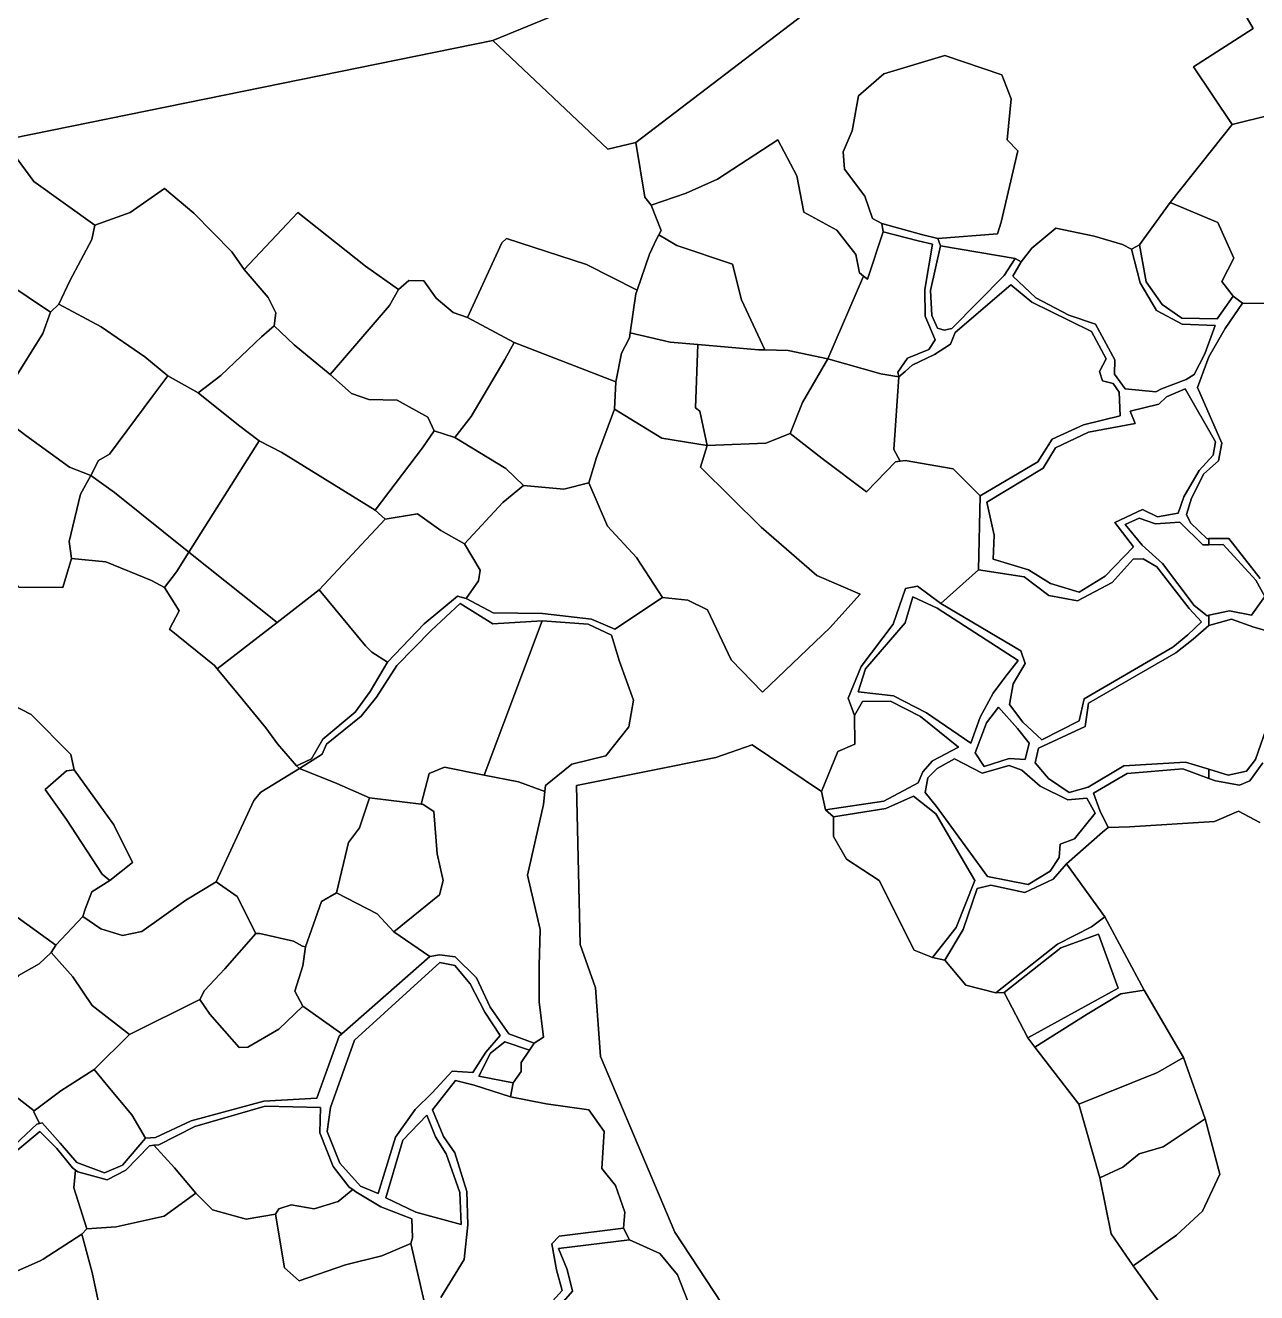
# Model space of a CAD drawing. Extents: x 542555 to 550520, y 1840485 to 1846995.
# Drawn here: x 547859.2 to 548005.7, y 1841788 to 1841938.7 of the extents above; entities that cross this region are included whole.
import ezdxf

# ---------------------------------------------------------------- set-up
doc = ezdxf.new("R2010")
doc.units = 0
doc.layers.add('Level 30', color=7, linetype='Continuous')

msp = doc.modelspace()

# ---------------------------------------------------------------- linework, layer by layer
at = {"layer": 'Level 30'}
for points in [[(547946.873, 1842119.0095), (547993.69, 1842043.51), (548000, 1842033.26), (548038.09, 1841971.41), (548047.77, 1841959.42), (548047.2, 1841954.81), (548043.2, 1841939.27), (548020.63, 1841924.68), (548013.83, 1841924.91), (548012.2, 1841929.28), (548002.76, 1841926.93), (547998.19, 1841933.8), (548005.26, 1841938.37), (547993.65, 1841958.37), (548002.94, 1841965.05), (547980.95, 1841999.9), (547978.91, 1842003.46), (547977.11, 1842006.39), (547976.48, 1842007.24), (547973.96, 1842011.86), (547972.26, 1842015.3), (547967.28, 1842024.23), (547952.61, 1842054.81), (547911.34, 1842127.82)], [(547993.65, 1841958.37), (548005.26, 1841938.37), (547998.19, 1841933.8), (548002.76, 1841926.93), (547995.41, 1841917.67), (547991.73, 1841912.62), (547990.78, 1841912.1), (547989.71, 1841912.66), (547986.35, 1841913.67), (547981.8, 1841914.6), (547978.94, 1841912.24), (547977.69, 1841910.61), (547976.95, 1841911.02), (547968.06, 1841912.5), (547967.75, 1841913.38), (547974.84, 1841913.92), (547975.31, 1841915.32), (547977.26, 1841923.81), (547976, 1841925.1), (547976.49, 1841929.99), (547975.37, 1841932.84), (547968.61, 1841935.13), (547961.34, 1841932.97), (547958.32, 1841930.36), (547957.57, 1841926.17), (547956.5, 1841923.68), (547956.68, 1841921.62), (547959.06, 1841918.42), (547959.99, 1841915.77), (547961.09, 1841915.17), (547961.25, 1841914.18), (547959.4, 1841908.54), (547958.91, 1841908.92), (547958.43, 1841909.28), (547958.01, 1841911.48), (547955.75, 1841914.39), (547951.84, 1841916.5), (547951.01, 1841920.83), (547948.74, 1841925.11), (547941.54, 1841920.43), (547937.84, 1841918.76), (547933.67, 1841917.33), (547932.92, 1841918.3), (547931.84, 1841924.8), (547952.42, 1841940.52)], [(547921.43, 1841939.64), (547914.82, 1841936.92), (547857.75, 1841925.32), (547853.7, 1841933.12), (547852.48, 1841935.11), (547851.03, 1841938.33), (547847.13, 1841947.12)], [(547857.75, 1841925.32), (547914.82, 1841936.92), (547928.52, 1841923.99), (547931.84, 1841924.8), (547932.92, 1841918.3), (547933.67, 1841917.33), (547934.86, 1841914.32), (547934.57, 1841913.8), (547934.28, 1841913.29), (547933.47, 1841911.53), (547931.98, 1841907.22), (547925.96, 1841910.31), (547916.44, 1841913.38), (547915.92, 1841912.88), (547911.8, 1841904), (547910.1, 1841904.6), (547908.1, 1841906.28), (547906.63, 1841908.36), (547904.85, 1841908.4), (547903.63, 1841907.3), (547899.7, 1841910.08), (547891.65, 1841916.46), (547885.26, 1841909.7), (547883.79, 1841911.78), (547879.26, 1841916.41), (547875.79, 1841919.34), (547871.71, 1841916.46), (547867.49, 1841914.96), (547860.23, 1841920.15), (547856.83, 1841924.79)], [(548007.88, 1841905.67), (548004, 1841905.68), (548002.9, 1841906.51), (548001.55, 1841908.25), (548002.96, 1841911.05), (548001.06, 1841915.29), (547995.41, 1841917.67), (548002.76, 1841926.93), (548012.2, 1841929.28)], [(548006.12, 1841872.93), (548002.38, 1841877.72), (548000, 1841877.69), (547999.81, 1841877.68), (547997.83, 1841879.56), (547997.35, 1841880.57), (547997.95, 1841882.5), (547999.4, 1841885.41), (548001.14, 1841886.93), (548001.53, 1841889.06), (547998.66, 1841895.66), (548000.01, 1841899.3), (548001.94, 1841902.66), (548004, 1841905.68), (548007.88, 1841905.67)], [(547938.04, 1841787), (547936.81, 1841790.12), (547934.71, 1841792.68), (547931.07, 1841794.29), (547930.37, 1841795.67), (547930.53, 1841797.57), (547929.44, 1841800.75), (547927.81, 1841802.77), (547928.06, 1841807.19), (547926.25, 1841809.74), (547921.16, 1841810.48), (547916.95, 1841811.28), (547917.24, 1841812.98), (547918.2, 1841814.29), (547918.2, 1841815.37), (547919.2, 1841816.83), (547919.73, 1841817.69), (547920.86, 1841818.39), (547920.34, 1841822.61), (547920.36, 1841826.87), (547920.45, 1841831.18), (547918.96, 1841837.67), (547920.84, 1841846.08), (547921.01, 1841847.61), (547921.1, 1841848.34), (547924.22, 1841850.87), (547928.27, 1841851.87), (547931, 1841855.3), (547931.55, 1841858.49), (547929.9, 1841863.09), (547928.93, 1841866.2), (547926.18, 1841867.52), (547920.68, 1841867.91), (547914.85, 1841867.56), (547910.95, 1841869.99), (547907.53, 1841866.78), (547903.4, 1841862.58), (547901.01, 1841858.83), (547899.16, 1841856.56), (547895.06, 1841853.24), (547894.53, 1841852.06), (547891.82, 1841850.34), (547891.46, 1841850.67), (547891.85, 1841850.81), (547893.25, 1841851.48), (547894.6, 1841853.82), (547898.45, 1841857.04), (547900.23, 1841859.49), (547902.32, 1841863), (547906.65, 1841867.56), (547910.63, 1841870.86), (547911.66, 1841870.58), (547914.87, 1841868.88), (547920.73, 1841868.78), (547926.58, 1841868.12), (547929.36, 1841866.91), (547935.01, 1841870.68), (547938.01, 1841870.36), (547940.38, 1841869.23), (547943.18, 1841863.26), (547946.92, 1841859.42), (547954.9, 1841867.06), (547958.53, 1841871.1), (547953.35, 1841873.3), (547946.76, 1841879.06), (547939.52, 1841886.2), (547940.33, 1841888.77), (547947.3, 1841889.05), (547950.19, 1841890.18), (547954.01, 1841887.22), (547959.29, 1841883.25), (547962.73, 1841886.84), (547963.3, 1841886.9), (547963.86, 1841886.96), (547969.6, 1841885.99), (547972.78, 1841882.77), (547972.6, 1841873.97), (547968.13, 1841869.98), (547965.34, 1841872.05), (547963.91, 1841871.77), (547962.44, 1841867.53), (547958.66, 1841862.49), (547957.08, 1841858.71), (547957.84, 1841856.65), (547957.89, 1841853.23), (547955.87, 1841852.38), (547953.92, 1841847.61), (547945.66, 1841853.18), (547941.35, 1841851.67), (547924.78, 1841848.31), (547925.22, 1841829.41), (547927.04, 1841824.26), (547927.64, 1841816.08), (547936.47, 1841795.18), (547953.23, 1841769.76)], [(548007.46, 1841866.58), (548005.34, 1841867.16), (548002.7, 1841868.09), (548000, 1841867.37), (548000, 1841868.57), (548002.46, 1841869.1), (548005.09, 1841868.57), (548006.66, 1841870.82), (548005.6, 1841872.75), (548001.71, 1841876.97), (548000, 1841876.95), (548000, 1841877.5), (548000, 1841877.69), (548002.38, 1841877.72), (548006.12, 1841872.93)], [(547858.44, 1841871.92), (547863.7, 1841871.87), (547864.73, 1841875.32), (547868.78, 1841874.93), (547874.23, 1841872.71), (547875.78, 1841871.87), (547877.51, 1841869.11), (547876.39, 1841866.91), (547881.71, 1841862.59), (547882.04, 1841862.2), (547884.55, 1841859.2), (547887.84, 1841855.19), (547889.21, 1841853.28), (547891.46, 1841850.67), (547891.82, 1841850.34), (547887.25, 1841847.54), (547886.42, 1841846.55), (547881.92, 1841836.87), (547878.3, 1841834.67), (547873.07, 1841830.97), (547870.8, 1841830.49), (547868.22, 1841831.27), (547866.05, 1841832.75), (547866.36, 1841833.62), (547867.14, 1841835.69), (547869.28, 1841837.01), (547871.97, 1841839.15), (547869.75, 1841843.63), (547865.03, 1841850.2), (547864.63, 1841852), (547859.9, 1841856.78), (547856.37, 1841858.58)], [(547856.37, 1841858.58), (547859.9, 1841856.78), (547864.63, 1841852), (547865.03, 1841850.2), (547864.12, 1841850.05), (547861.58, 1841847.85), (547864.11, 1841844.28), (547868.38, 1841837.76), (547869.28, 1841837.01), (547867.14, 1841835.69), (547866.36, 1841833.62), (547866.05, 1841832.75), (547862.87, 1841829.35), (547858.24, 1841832.65)], [(548006.42, 1841851.04), (548004.86, 1841848.89), (548003.66, 1841848.35), (548000.77, 1841848.86), (548000, 1841849.15), (548000, 1841850.27), (548002.31, 1841849.57), (548004.48, 1841850.02), (548005.55, 1841851.43), (548006.78, 1841854.94)], [(547953.23, 1841769.76), (547936.47, 1841795.18), (547927.64, 1841816.08), (547927.04, 1841824.26), (547925.22, 1841829.41), (547924.78, 1841848.31), (547941.35, 1841851.67), (547945.66, 1841853.18), (547953.92, 1841847.61), (547954.4, 1841845.43), (547955.35, 1841844.6), (547955.37, 1841842.26), (547956.88, 1841839.56), (547960.78, 1841837.01), (547964.95, 1841828.75), (547967.12, 1841827.85), (547968.58, 1841827.55), (547971.09, 1841824.59), (547974.66, 1841823.66), (547975.65, 1841823.72), (547978.48, 1841818.3), (547979.31, 1841817.21), (547984.52, 1841810.42), (547987.05, 1841801.65), (547988.39, 1841795.02), (547990.99, 1841791.19), (548000.05, 1841778.57)], [(548006.06, 1841843.94), (548003.53, 1841845.29), (548000.69, 1841844.06), (547990.56, 1841843.4), (547988.04, 1841843.32), (547987.05, 1841845.35), (547986.26, 1841847.43), (547990.28, 1841849.77), (547996.89, 1841850.31), (548000, 1841849.15), (548000.77, 1841848.86), (548003.66, 1841848.35), (548004.86, 1841848.89), (548006.42, 1841851.04)], [(548014.88, 1841769.74), (548000.05, 1841778.57), (547990.99, 1841791.19), (547996.14, 1841794.86), (547998.24, 1841796.77), (547999.26, 1841797.7), (548001.32, 1841802.09), (547999.56, 1841808.66), (547996.99, 1841815.98), (547992.3, 1841823.97), (547987.61, 1841832.72), (547983.07, 1841839.02), (547987.34, 1841842.76), (547988.04, 1841843.32), (547990.56, 1841843.4), (548000.69, 1841844.06), (548003.53, 1841845.29), (548006.06, 1841843.94)], [(547857.99, 1841805.59), (547860.58, 1841808.05), (547860.9, 1841808.13), (547861.21, 1841808.21), (547863.38, 1841805.8), (547865.33, 1841803.5), (547868.66, 1841802.24), (547870.8, 1841803.16), (547873.53, 1841806.38), (547874.7, 1841806.44), (547878.94, 1841808.45), (547887.61, 1841810.79), (547893.9, 1841811.14), (547896.55, 1841818.52), (547896.88, 1841818.8), (547907.33, 1841827.97), (547908.47, 1841828.19), (547910.36, 1841827.95), (547912.88, 1841825.46), (547914.52, 1841821.95), (547916.73, 1841818.78), (547919.73, 1841817.69), (547919.2, 1841816.83), (547916.25, 1841817.82), (547914.55, 1841816.47), (547913.17, 1841813.76), (547917.24, 1841812.98), (547916.95, 1841811.28), (547912.63, 1841812.7), (547910.4, 1841813.22), (547907.65, 1841809.73), (547908.97, 1841806.58), (547910.33, 1841804.63), (547911.74, 1841800.03), (547911.85, 1841796.07), (547911.42, 1841791.93), (547908.63, 1841787.43)], [(547908.63, 1841787.43), (547911.42, 1841791.93), (547911.85, 1841796.07), (547911.74, 1841800.03), (547910.33, 1841804.63), (547908.97, 1841806.58), (547907.65, 1841809.73), (547910.4, 1841813.22), (547912.63, 1841812.7), (547916.95, 1841811.28), (547921.16, 1841810.48), (547926.25, 1841809.74), (547928.06, 1841807.19), (547927.81, 1841802.77), (547929.44, 1841800.75), (547930.53, 1841797.57), (547930.37, 1841795.67), (547922.72, 1841794.71), (547921.85, 1841793.8), (547922.4, 1841790.71), (547923.07, 1841788.25), (547919.72, 1841784.55)], [(547906.65, 1841786.97), (547905.08, 1841793.87), (547905.28, 1841794.51), (547905.19, 1841796.77), (547901.52, 1841798.22), (547898.54, 1841799.99), (547898.16, 1841800.28), (547897.76, 1841800.57), (547895.85, 1841803.01), (547894.27, 1841807.01), (547894.33, 1841810.04), (547887.76, 1841810.19), (547879.4, 1841807.78), (547875.11, 1841805.6), (547874.52, 1841805.53), (547874.01, 1841805.47), (547871.18, 1841802.59), (547868.95, 1841801.43), (547865.47, 1841802.37), (547865.19, 1841802.59), (547864.85, 1841802.86), (547862.98, 1841805.15), (547860.96, 1841807.17), (547858.09, 1841804.8)], [(547868.57, 1841783.87), (547867.18, 1841790.39), (547865.94, 1841794.95), (547866.53, 1841795.61), (547870.02, 1841795.83), (547875.74, 1841797.12), (547879.5, 1841799.82), (547881.47, 1841797.86), (547885.49, 1841796.73), (547888.97, 1841797.35), (547890.05, 1841790.94), (547891.78, 1841789.41), (547897.3, 1841791.32), (547901.62, 1841792.37), (547905.08, 1841793.87), (547906.65, 1841786.97)], [(547919.72, 1841784.55), (547923.07, 1841788.25), (547922.4, 1841790.71), (547921.85, 1841793.8), (547922.72, 1841794.71), (547930.37, 1841795.67), (547931.07, 1841794.29), (547922.63, 1841793.26), (547923.66, 1841790.77), (547924.29, 1841788.19), (547920.77, 1841784.15)]]:
    msp.add_lwpolyline(points, dxfattribs=at)
for points in [[(547952.42, 1841940.52), (547931.84, 1841924.8), (547928.52, 1841923.99), (547914.82, 1841936.92), (547921.43, 1841939.64), (547921, 1841941.33), (547920.6, 1841942.08), (547924.73, 1841943.79), (547940.76, 1841951.48), (547943, 1841952.1), (547950.41, 1841953.9), (547951.68, 1841945.2)], [(547961.09, 1841915.17), (547959.99, 1841915.77), (547959.06, 1841918.42), (547956.68, 1841921.62), (547956.5, 1841923.68), (547957.57, 1841926.17), (547958.32, 1841930.36), (547961.34, 1841932.97), (547968.61, 1841935.13), (547975.37, 1841932.84), (547976.49, 1841929.99), (547976, 1841925.1), (547977.26, 1841923.81), (547975.31, 1841915.32), (547974.84, 1841913.92), (547967.75, 1841913.38), (547965.81, 1841913.86)], [(547856.83, 1841924.79), (547860.23, 1841920.15), (547867.49, 1841914.96), (547867.15, 1841913.27), (547864.51, 1841908.36), (547863.2, 1841905.58), (547862.22, 1841904.64), (547854.32, 1841909.91), (547852.21, 1841911.06), (547849.98, 1841913.18), (547846.35, 1841916.1), (547848.49, 1841918.4), (547854.3, 1841923.15)], [(547958.91, 1841908.92), (547954.67, 1841899.06), (547949.97, 1841900.08), (547947.17, 1841900.14), (547944.4, 1841906.1), (547943.33, 1841910.33), (547936.71, 1841912.56), (547934.57, 1841913.8), (547934.86, 1841914.32), (547933.67, 1841917.33), (547937.84, 1841918.76), (547941.54, 1841920.43), (547948.74, 1841925.11), (547951.01, 1841920.83), (547951.84, 1841916.5), (547955.75, 1841914.39), (547958.01, 1841911.48), (547958.43, 1841909.28)], [(547885.26, 1841909.7), (547888.09, 1841906.36), (547889.02, 1841904.53), (547888.81, 1841903.01), (547887.33, 1841901.69), (547882.48, 1841897.09), (547879.79, 1841895.03), (547876.17, 1841897.03), (547873.45, 1841899.32), (547868.25, 1841902.87), (547863.2, 1841905.58), (547864.51, 1841908.36), (547867.15, 1841913.27), (547867.49, 1841914.96), (547871.71, 1841916.46), (547875.79, 1841919.34), (547879.26, 1841916.41), (547883.79, 1841911.78)], [(548001.55, 1841908.25), (548002.9, 1841906.51), (548000.98, 1841903.84), (547996.78, 1841903.9), (547994.45, 1841905.53), (547992.54, 1841908.24), (547991.73, 1841912.62), (547995.41, 1841917.67), (548001.06, 1841915.29), (548002.96, 1841911.05)], [(547885.26, 1841909.7), (547891.65, 1841916.46), (547899.7, 1841910.08), (547903.63, 1841907.3), (547902.54, 1841905.4), (547895.49, 1841897.19), (547891.19, 1841900.74), (547888.81, 1841903.01), (547889.02, 1841904.53), (547888.09, 1841906.36)], [(548002.9, 1841906.51), (548004, 1841905.68), (548001.94, 1841902.66), (548000.01, 1841899.3), (547998.66, 1841895.66), (548001.53, 1841889.06), (548001.14, 1841886.93), (547999.4, 1841885.41), (547997.95, 1841882.5), (547997.35, 1841880.57), (547997.83, 1841879.56), (547999.81, 1841877.68), (548000, 1841877.69), (548000, 1841877.5), (548000, 1841876.95), (547999.3, 1841876.93), (547996.54, 1841879.66), (547993.65, 1841879.45), (547991.71, 1841880.12), (547990.05, 1841879.36), (547992.07, 1841876.9), (547994.49, 1841874.72), (547998.27, 1841869.72), (547999.78, 1841868.52), (548000, 1841868.57), (548000, 1841867.37), (547998.12, 1841865.73), (547996.07, 1841864.11), (547985.67, 1841858.12), (547985.27, 1841855.34), (547979.72, 1841852.75), (547979.33, 1841851.01), (547980.91, 1841849.17), (547983.39, 1841847.51), (547985.64, 1841848.13), (547989.87, 1841850.66), (547997.22, 1841851.11), (548000, 1841850.27), (548000, 1841849.15), (547996.89, 1841850.31), (547990.28, 1841849.77), (547986.26, 1841847.43), (547987.05, 1841845.35), (547988.04, 1841843.32), (547987.34, 1841842.76), (547983.07, 1841839.02), (547981.47, 1841837.2), (547978.11, 1841835.6), (547974.08, 1841836.48), (547972.45, 1841836.07), (547970.76, 1841831.18), (547968.58, 1841827.55), (547967.12, 1841827.85), (547969.96, 1841831.44), (547972.16, 1841837.04), (547967.54, 1841844.95), (547964.87, 1841847.07), (547961.58, 1841845.6), (547955.35, 1841844.6), (547954.4, 1841845.43), (547961.32, 1841846.48), (547965.44, 1841848.66), (547965.97, 1841849.94), (547967.12, 1841851.27), (547970.22, 1841852.9), (547965.7, 1841856.52), (547962.15, 1841858.36), (547958.81, 1841858.32), (547957.84, 1841856.65), (547957.08, 1841858.71), (547958.66, 1841862.49), (547962.44, 1841867.53), (547963.91, 1841871.77), (547965.34, 1841872.05), (547968.13, 1841869.98), (547977.65, 1841864.35), (547978.17, 1841862.83), (547976.71, 1841860.43), (547976.28, 1841857.97), (547977.88, 1841855.85), (547980.15, 1841853.75), (547984.59, 1841856.01), (547985.16, 1841858.62), (547995.71, 1841864.79), (547997.51, 1841866.24), (547999.13, 1841867.8), (547997.65, 1841869.37), (547993.81, 1841874.32), (547992.17, 1841875.3), (547990.98, 1841875.25), (547988.48, 1841872.48), (547984.36, 1841870.27), (547980.96, 1841870.93), (547978.04, 1841873.14), (547972.6, 1841873.97), (547972.78, 1841882.77), (547979.66, 1841886.81), (547981.36, 1841889.5), (547985.1, 1841891.24), (547989.46, 1841892.29), (547989.34, 1841895.12), (547988.62, 1841896.13), (547987.35, 1841896.44), (547987.01, 1841897.56), (547987.79, 1841899.07), (547986.05, 1841902.33), (547983.47, 1841903.58), (547978.96, 1841905.83), (547976.43, 1841907.89), (547969.84, 1841902.2), (547969.28, 1841900.83), (547967.38, 1841899.59), (547964.7, 1841898.32), (547963.89, 1841897.55), (547963.13, 1841896.94), (547963.02, 1841897.49), (547964.17, 1841899.16), (547966.69, 1841900.2), (547967.46, 1841901.34), (547966.25, 1841904.15), (547966.21, 1841907.3), (547967.13, 1841912.69), (547965.42, 1841913.1), (547961.25, 1841914.18), (547961.09, 1841915.17), (547965.81, 1841913.86), (547967.75, 1841913.38), (547968.06, 1841912.5), (547966.88, 1841907.18), (547967.06, 1841904.22), (547967.71, 1841902.72), (547968.53, 1841902.5), (547969.41, 1841902.68), (547975.65, 1841908.98), (547976.95, 1841911.02), (547977.69, 1841910.61), (547976.7, 1841908.91), (547979.43, 1841906.33), (547983.34, 1841904.28), (547986.5, 1841903.2), (547988.83, 1841898.95), (547988.78, 1841897.25), (547990.06, 1841895.5), (547993.69, 1841895.14), (547994.36, 1841895.49), (547997.3, 1841896.63), (547998.24, 1841897.21), (547999.54, 1841899.67), (548000.74, 1841903.02), (547996.82, 1841903.2), (547993.78, 1841904.82), (547991.82, 1841908.11), (547990.78, 1841912.1), (547991.73, 1841912.62), (547992.54, 1841908.24), (547994.45, 1841905.53), (547996.78, 1841903.9), (548000.98, 1841903.84)], [(547990.78, 1841912.1), (547991.82, 1841908.11), (547993.78, 1841904.82), (547996.82, 1841903.2), (548000.74, 1841903.02), (547999.54, 1841899.67), (547998.24, 1841897.21), (547997.3, 1841896.63), (547994.36, 1841895.49), (547993.69, 1841895.14), (547990.06, 1841895.5), (547988.78, 1841897.25), (547988.83, 1841898.95), (547986.5, 1841903.2), (547983.34, 1841904.28), (547979.43, 1841906.33), (547976.7, 1841908.91), (547977.69, 1841910.61), (547978.94, 1841912.24), (547981.8, 1841914.6), (547986.35, 1841913.67), (547989.71, 1841912.66)], [(547911.8, 1841904), (547915.92, 1841912.88), (547916.44, 1841913.38), (547925.96, 1841910.31), (547931.98, 1841907.22), (547931.86, 1841906.82), (547931.18, 1841902.15), (547931.1, 1841901.58), (547930.15, 1841899.73), (547929.45, 1841896.32), (547917.37, 1841901.02)], [(547934.57, 1841913.8), (547936.71, 1841912.56), (547943.33, 1841910.33), (547944.4, 1841906.1), (547947.17, 1841900.14), (547946.43, 1841900.16), (547939.21, 1841900.77), (547935.91, 1841901.05), (547931.18, 1841902.15), (547931.86, 1841906.82), (547931.98, 1841907.22), (547933.47, 1841911.53), (547934.28, 1841913.29)], [(547966.21, 1841907.3), (547966.25, 1841904.15), (547967.46, 1841901.34), (547966.69, 1841900.2), (547964.17, 1841899.16), (547963.02, 1841897.49), (547963.13, 1841896.94), (547960.97, 1841897.29), (547954.67, 1841899.06), (547958.91, 1841908.92), (547959.4, 1841908.54), (547961.25, 1841914.18), (547965.42, 1841913.1), (547967.13, 1841912.69)], [(547968.06, 1841912.5), (547976.95, 1841911.02), (547975.65, 1841908.98), (547969.41, 1841902.68), (547968.53, 1841902.5), (547967.71, 1841902.72), (547967.06, 1841904.22), (547966.88, 1841907.18)], [(547852.21, 1841911.06), (547854.32, 1841909.91), (547862.22, 1841904.64), (547861.31, 1841902.1), (547857.7, 1841896.28), (547855.2, 1841893.54), (547851.95, 1841894.81), (547847.14, 1841898.25), (547844.36, 1841900.5), (547844.89, 1841901.25), (547848.01, 1841904.74), (547850.81, 1841908.42)], [(547911.8, 1841904), (547917.37, 1841901.02), (547916.24, 1841899.01), (547912.26, 1841892.22), (547910.32, 1841889.7), (547907.87, 1841890.49), (547907.09, 1841892.14), (547903.47, 1841894.14), (547900.09, 1841894.23), (547898.02, 1841894.95), (547895.49, 1841897.19), (547902.54, 1841905.4), (547903.63, 1841907.3), (547904.85, 1841908.4), (547906.63, 1841908.36), (547908.1, 1841906.28), (547910.1, 1841904.6)], [(547987.35, 1841896.44), (547988.62, 1841896.13), (547989.34, 1841895.12), (547989.46, 1841892.29), (547985.1, 1841891.24), (547981.36, 1841889.5), (547979.66, 1841886.81), (547972.78, 1841882.77), (547969.6, 1841885.99), (547963.86, 1841886.96), (547963.3, 1841886.9), (547962.53, 1841888.28), (547963.13, 1841896.94), (547963.89, 1841897.55), (547964.7, 1841898.32), (547967.38, 1841899.59), (547969.28, 1841900.83), (547969.84, 1841902.2), (547976.43, 1841907.89), (547978.96, 1841905.83), (547983.47, 1841903.58), (547986.05, 1841902.33), (547987.79, 1841899.07), (547987.01, 1841897.56)], [(547867.93, 1841886.97), (547867.02, 1841885.18), (547864.46, 1841886.2), (547859.29, 1841889.95), (547856.22, 1841892.3), (547855.98, 1841892.47), (547855.69, 1841892.8), (547855.2, 1841893.54), (547857.7, 1841896.28), (547861.31, 1841902.1), (547862.22, 1841904.64), (547863.2, 1841905.58), (547868.25, 1841902.87), (547873.45, 1841899.32), (547876.17, 1841897.03), (547874.38, 1841894.67), (547869.24, 1841887.72)], [(547895.49, 1841897.19), (547898.02, 1841894.95), (547900.09, 1841894.23), (547903.47, 1841894.14), (547907.09, 1841892.14), (547907.87, 1841890.49), (547906.47, 1841888.47), (547900.83, 1841881.06), (547889.74, 1841887.93), (547887.02, 1841889.3), (547884.59, 1841891.17), (547879.79, 1841895.03), (547882.48, 1841897.09), (547887.33, 1841901.69), (547888.81, 1841903.01), (547891.19, 1841900.74)], [(547917.37, 1841901.02), (547929.45, 1841896.32), (547929.3, 1841893.1), (547927.16, 1841887.34), (547926.26, 1841884.31), (547923.28, 1841883.57), (547918.48, 1841884.01), (547916.38, 1841886.03), (547910.32, 1841889.7), (547912.26, 1841892.22), (547916.24, 1841899.01)], [(547934.92, 1841889.63), (547929.3, 1841893.1), (547929.45, 1841896.32), (547930.15, 1841899.73), (547931.1, 1841901.58), (547931.18, 1841902.15), (547935.91, 1841901.05), (547939.21, 1841900.77), (547938.92, 1841893.24), (547939.47, 1841892.84), (547940.33, 1841888.77)], [(547947.17, 1841900.14), (547949.97, 1841900.08), (547954.67, 1841899.06), (547951.68, 1841893.87), (547950.19, 1841890.18), (547947.3, 1841889.05), (547940.33, 1841888.77), (547939.47, 1841892.84), (547938.92, 1841893.24), (547939.21, 1841900.77), (547946.43, 1841900.16)], [(547954.01, 1841887.22), (547950.19, 1841890.18), (547951.68, 1841893.87), (547954.67, 1841899.06), (547960.97, 1841897.29), (547963.13, 1841896.94), (547962.53, 1841888.28), (547963.3, 1841886.9), (547962.73, 1841886.84), (547959.29, 1841883.25)], [(547887.02, 1841889.3), (547878.69, 1841876.09), (547869.84, 1841883.18), (547867.02, 1841885.18), (547867.93, 1841886.97), (547869.24, 1841887.72), (547874.38, 1841894.67), (547876.17, 1841897.03), (547879.79, 1841895.03), (547884.59, 1841891.17)], [(547990.64, 1841892.86), (547994.03, 1841893.68), (547994.97, 1841894.56), (547997.17, 1841895.5), (548000.78, 1841889.19), (548000.53, 1841887.63), (547998.83, 1841885.77), (547997.03, 1841882.66), (547996.34, 1841880.71), (547993.89, 1841880.29), (547992.09, 1841881.16), (547988.82, 1841879.62), (547991.05, 1841876.7), (547987.66, 1841873.23), (547984.58, 1841871.33), (547981.16, 1841872.33), (547978.54, 1841873.98), (547974.34, 1841875.26), (547974.47, 1841878.11), (547973.59, 1841882.04), (547980.28, 1841886.08), (547981.75, 1841888.48), (547985.69, 1841890.33), (547991.24, 1841891.39)], [(547994.03, 1841893.68), (547990.64, 1841892.86), (547991.24, 1841891.39), (547985.69, 1841890.33), (547981.75, 1841888.48), (547980.28, 1841886.08), (547973.59, 1841882.04), (547974.47, 1841878.11), (547974.34, 1841875.26), (547978.54, 1841873.98), (547981.16, 1841872.33), (547984.58, 1841871.33), (547987.66, 1841873.23), (547991.05, 1841876.7), (547988.82, 1841879.62), (547992.09, 1841881.16), (547993.89, 1841880.29), (547996.34, 1841880.71), (547997.03, 1841882.66), (547998.83, 1841885.77), (548000.53, 1841887.63), (548000.78, 1841889.19), (547997.17, 1841895.5), (547994.97, 1841894.56)], [(547855.98, 1841892.47), (547856.22, 1841892.3), (547859.29, 1841889.95), (547864.46, 1841886.2), (547867.02, 1841885.18), (547865.77, 1841882.96), (547864.44, 1841877.35), (547864.73, 1841875.32), (547863.7, 1841871.87), (547858.44, 1841871.92), (547857.2, 1841873.78), (547857.42, 1841878.39), (547856.44, 1841882.61), (547853.93, 1841887.01), (547855.11, 1841889.55)], [(547938.01, 1841870.36), (547935.01, 1841870.68), (547931.93, 1841875.46), (547928.46, 1841879.15), (547926.26, 1841884.31), (547927.16, 1841887.34), (547929.3, 1841893.1), (547934.92, 1841889.63), (547940.33, 1841888.77), (547939.52, 1841886.2), (547946.76, 1841879.06), (547953.35, 1841873.3), (547958.53, 1841871.1), (547954.9, 1841867.06), (547946.92, 1841859.42), (547943.18, 1841863.26), (547940.38, 1841869.23)], [(547916.01, 1841881.99), (547911.45, 1841877.05), (547908.65, 1841878.64), (547905.89, 1841880.64), (547902.02, 1841880), (547900.83, 1841881.06), (547906.47, 1841888.47), (547907.87, 1841890.49), (547910.32, 1841889.7), (547916.38, 1841886.03), (547918.48, 1841884.01)], [(547902.02, 1841880), (547894.17, 1841871.59), (547889.16, 1841867.71), (547878.69, 1841876.09), (547887.02, 1841889.3), (547889.74, 1841887.93), (547900.83, 1841881.06)], [(547867.02, 1841885.18), (547869.84, 1841883.18), (547878.69, 1841876.09), (547877.2, 1841873.72), (547875.78, 1841871.87), (547874.23, 1841872.71), (547868.78, 1841874.93), (547864.73, 1841875.32), (547864.44, 1841877.35), (547865.77, 1841882.96)], [(547914.87, 1841868.88), (547911.66, 1841870.58), (547913.11, 1841872.68), (547913.33, 1841873.95), (547911.45, 1841877.05), (547916.01, 1841881.99), (547918.48, 1841884.01), (547923.28, 1841883.57), (547926.26, 1841884.31), (547928.46, 1841879.15), (547931.93, 1841875.46), (547935.01, 1841870.68), (547929.36, 1841866.91), (547926.58, 1841868.12), (547920.73, 1841868.78)], [(547911.45, 1841877.05), (547913.33, 1841873.95), (547913.11, 1841872.68), (547911.66, 1841870.58), (547910.63, 1841870.86), (547906.65, 1841867.56), (547902.32, 1841863), (547900.43, 1841864.19), (547899.7, 1841864.93), (547894.17, 1841871.59), (547902.02, 1841880), (547905.89, 1841880.64), (547908.65, 1841878.64)], [(548001.71, 1841876.97), (548005.6, 1841872.75), (548006.66, 1841870.82), (548005.09, 1841868.57), (548002.46, 1841869.1), (548000, 1841868.57), (547999.78, 1841868.52), (547998.27, 1841869.72), (547994.49, 1841874.72), (547992.07, 1841876.9), (547990.05, 1841879.36), (547991.71, 1841880.12), (547993.65, 1841879.45), (547996.54, 1841879.66), (547999.3, 1841876.93), (548000, 1841876.95), (548000, 1841876.94)], [(547878.69, 1841876.09), (547889.16, 1841867.71), (547882.04, 1841862.2), (547881.71, 1841862.59), (547876.39, 1841866.91), (547877.51, 1841869.11), (547875.78, 1841871.87), (547877.2, 1841873.72)], [(547995.71, 1841864.79), (547985.16, 1841858.62), (547984.59, 1841856.01), (547980.15, 1841853.75), (547977.88, 1841855.85), (547976.28, 1841857.97), (547976.71, 1841860.43), (547978.17, 1841862.83), (547977.65, 1841864.35), (547968.13, 1841869.98), (547972.6, 1841873.97), (547978.04, 1841873.14), (547980.96, 1841870.93), (547984.36, 1841870.27), (547988.48, 1841872.48), (547990.98, 1841875.25), (547992.17, 1841875.3), (547993.81, 1841874.32), (547997.65, 1841869.37), (547999.13, 1841867.8), (547997.51, 1841866.24)], [(547891.85, 1841850.81), (547891.46, 1841850.67), (547889.21, 1841853.28), (547887.84, 1841855.19), (547884.55, 1841859.2), (547882.04, 1841862.2), (547889.16, 1841867.71), (547894.17, 1841871.59), (547899.7, 1841864.93), (547900.43, 1841864.19), (547902.32, 1841863), (547900.23, 1841859.49), (547898.45, 1841857.04), (547894.6, 1841853.82), (547893.25, 1841851.48)], [(547920.68, 1841867.91), (547913.81, 1841849.54), (547909.07, 1841850.5), (547907.27, 1841849.75), (547906.31, 1841846.11), (547900.15, 1841846.86), (547896.28, 1841848.57), (547891.82, 1841850.34), (547894.53, 1841852.06), (547895.06, 1841853.24), (547899.16, 1841856.56), (547901.01, 1841858.83), (547903.4, 1841862.58), (547907.53, 1841866.78), (547910.95, 1841869.99), (547914.85, 1841867.56)], [(547975.74, 1841861.17), (547974.34, 1841859.31), (547972.79, 1841856.46), (547971.68, 1841853.37), (547966.42, 1841856.97), (547962.5, 1841859), (547958.28, 1841859.47), (547959.15, 1841862.22), (547963.88, 1841867.66), (547964.77, 1841870.76), (547967.67, 1841869.42), (547977.3, 1841863.19)], [(547974.34, 1841859.31), (547975.74, 1841861.17), (547977.3, 1841863.19), (547967.67, 1841869.42), (547964.77, 1841870.76), (547963.88, 1841867.66), (547959.15, 1841862.22), (547958.28, 1841859.47), (547962.5, 1841859), (547966.42, 1841856.97), (547971.68, 1841853.37), (547972.79, 1841856.46)], [(547920.68, 1841867.91), (547926.18, 1841867.52), (547928.93, 1841866.2), (547929.9, 1841863.09), (547931.55, 1841858.49), (547931, 1841855.3), (547928.27, 1841851.87), (547924.22, 1841850.87), (547921.1, 1841848.34), (547921.01, 1841847.61), (547917.9, 1841848.77), (547913.81, 1841849.54)], [(548007.46, 1841866.58), (548014.34, 1841860.35), (548013.16, 1841859.21), (548009.03, 1841858.59), (548006.78, 1841854.94), (548005.55, 1841851.43), (548004.48, 1841850.02), (548002.31, 1841849.57), (548000, 1841850.27), (547997.22, 1841851.11), (547989.87, 1841850.66), (547985.64, 1841848.13), (547983.39, 1841847.51), (547980.91, 1841849.17), (547979.33, 1841851.01), (547979.72, 1841852.75), (547985.27, 1841855.34), (547985.67, 1841858.12), (547996.07, 1841864.11), (547998.12, 1841865.73), (548000, 1841867.37), (548002.7, 1841868.09), (548005.34, 1841867.16)], [(547962.15, 1841858.36), (547965.7, 1841856.52), (547970.22, 1841852.9), (547967.12, 1841851.27), (547965.97, 1841849.94), (547965.44, 1841848.66), (547961.32, 1841846.48), (547954.4, 1841845.43), (547953.92, 1841847.61), (547955.87, 1841852.38), (547957.89, 1841853.23), (547957.84, 1841856.65), (547958.81, 1841858.32)], [(547978.63, 1841853.37), (547978.14, 1841851.41), (547976.24, 1841851.54), (547973.29, 1841850.6), (547972.21, 1841852.21), (547973.55, 1841855.78), (547974.96, 1841857.63), (547977.25, 1841855.1)], [(547978.14, 1841851.41), (547978.63, 1841853.37), (547977.25, 1841855.1), (547974.96, 1841857.63), (547973.55, 1841855.78), (547972.21, 1841852.21), (547973.29, 1841850.6), (547976.24, 1841851.54)], [(547984.03, 1841842), (547982.32, 1841841.34), (547982.19, 1841839.77), (547981.14, 1841838.12), (547978.52, 1841836.56), (547973.66, 1841837.52), (547967.61, 1841845.84), (547966.24, 1841847.51), (547966.58, 1841849.22), (547967.68, 1841850.35), (547969.76, 1841851.5), (547973.04, 1841849.8), (547976.24, 1841850.7), (547977.76, 1841850.14), (547979.95, 1841848.24), (547983.21, 1841846.62), (547985.48, 1841846.83), (547986.48, 1841845.05)], [(547982.32, 1841841.34), (547984.03, 1841842), (547986.48, 1841845.05), (547985.48, 1841846.83), (547983.21, 1841846.62), (547979.95, 1841848.24), (547977.76, 1841850.14), (547976.24, 1841850.7), (547973.04, 1841849.8), (547969.76, 1841851.5), (547967.68, 1841850.35), (547966.58, 1841849.22), (547966.24, 1841847.51), (547967.61, 1841845.84), (547973.66, 1841837.52), (547978.52, 1841836.56), (547981.14, 1841838.12), (547982.19, 1841839.77)], [(547871.97, 1841839.15), (547869.28, 1841837.01), (547868.38, 1841837.76), (547864.11, 1841844.28), (547861.58, 1841847.85), (547864.12, 1841850.05), (547865.03, 1841850.2), (547869.75, 1841843.63)], [(547891.82, 1841850.34), (547896.28, 1841848.57), (547900.15, 1841846.86), (547898.96, 1841843.29), (547897.68, 1841841.56), (547896.24, 1841835.54), (547894.46, 1841834.51), (547892.56, 1841829.12), (547892.19, 1841829.23), (547891.14, 1841829.81), (547887.12, 1841830.73), (547886.63, 1841830.73), (547884.44, 1841835.11), (547881.92, 1841836.87), (547886.42, 1841846.55), (547887.25, 1841847.54)], [(547913.81, 1841849.54), (547917.9, 1841848.77), (547921.01, 1841847.61), (547920.84, 1841846.08), (547918.96, 1841837.67), (547920.45, 1841831.18), (547920.36, 1841826.87), (547920.34, 1841822.61), (547920.86, 1841818.39), (547919.73, 1841817.69), (547916.73, 1841818.78), (547914.52, 1841821.95), (547912.88, 1841825.46), (547910.36, 1841827.95), (547908.47, 1841828.19), (547907.33, 1841827.97), (547903.07, 1841830.92), (547908.49, 1841835.31), (547908.94, 1841837.02), (547908.19, 1841840.2), (547907.8, 1841845.23), (547906.56, 1841846.08), (547906.31, 1841846.11), (547907.27, 1841849.75), (547909.07, 1841850.5)], [(547906.31, 1841846.11), (547906.56, 1841846.08), (547907.8, 1841845.23), (547908.19, 1841840.2), (547908.94, 1841837.02), (547908.49, 1841835.31), (547903.07, 1841830.92), (547901.08, 1841833.07), (547896.24, 1841835.54), (547897.68, 1841841.56), (547898.96, 1841843.29), (547900.15, 1841846.86)], [(547972.16, 1841837.04), (547969.96, 1841831.44), (547967.12, 1841827.85), (547964.95, 1841828.75), (547960.78, 1841837.01), (547956.88, 1841839.56), (547955.37, 1841842.26), (547955.35, 1841844.6), (547961.58, 1841845.6), (547964.87, 1841847.07), (547967.54, 1841844.95)], [(547862.87, 1841829.35), (547862.31, 1841828.46), (547860.87, 1841827.1), (547858.4, 1841825.73), (547855.14, 1841821.34), (547851.95, 1841818.99), (547849.22, 1841818.59), (547846.7, 1841817.37), (547843.34, 1841816.07), (547839.66, 1841821.47), (547837.34, 1841826.34), (547839.67, 1841828.37), (547845.47, 1841834.95), (547847.88, 1841836.99), (547851.28, 1841841.65), (547852.77, 1841840.02), (547852.92, 1841838.1), (547855.83, 1841834.68), (547858.24, 1841832.65)], [(547983.07, 1841839.02), (547987.61, 1841832.72), (547986.04, 1841831.53), (547982.01, 1841829.45), (547974.66, 1841823.66), (547971.09, 1841824.59), (547968.58, 1841827.55), (547970.76, 1841831.18), (547972.45, 1841836.07), (547974.08, 1841836.48), (547978.11, 1841835.6), (547981.47, 1841837.2)], [(547880.52, 1841823.95), (547879.98, 1841822.88), (547871.61, 1841818.72), (547867.16, 1841822.16), (547864.88, 1841825.57), (547862.31, 1841828.46), (547862.87, 1841829.35), (547866.05, 1841832.75), (547868.22, 1841831.27), (547870.8, 1841830.49), (547873.07, 1841830.97), (547878.3, 1841834.67), (547881.92, 1841836.87), (547884.44, 1841835.11), (547886.63, 1841830.73), (547882.95, 1841826.5)], [(547903.07, 1841830.92), (547907.33, 1841827.97), (547896.88, 1841818.8), (547892.24, 1841822.07), (547891.29, 1841823.85), (547892.23, 1841826.89), (547892.56, 1841829.12), (547894.46, 1841834.51), (547896.24, 1841835.54), (547901.08, 1841833.07)], [(547987.61, 1841832.72), (547992.3, 1841823.97), (547989.52, 1841823.56), (547985.53, 1841821.14), (547979.31, 1841817.21), (547978.48, 1841818.3), (547989.21, 1841824.23), (547986.88, 1841830.63), (547982.4, 1841829), (547975.65, 1841823.72), (547974.66, 1841823.66), (547982.01, 1841829.45), (547986.04, 1841831.53)], [(547886.63, 1841830.73), (547887.12, 1841830.73), (547891.14, 1841829.81), (547892.19, 1841829.23), (547892.56, 1841829.12), (547892.23, 1841826.89), (547891.29, 1841823.85), (547892.24, 1841822.07), (547889.38, 1841819.34), (547885.67, 1841817.21), (547884.65, 1841817.16), (547881.15, 1841821.14), (547879.98, 1841822.88), (547880.52, 1841823.95), (547882.95, 1841826.5)], [(547975.65, 1841823.72), (547982.4, 1841829), (547986.88, 1841830.63), (547989.21, 1841824.23), (547978.48, 1841818.3)], [(547871.61, 1841818.72), (547867.41, 1841814.56), (547863.43, 1841812), (547860.27, 1841809.63), (547857.4, 1841811.85), (547853.66, 1841815.28), (547852.14, 1841818.46), (547851.95, 1841818.99), (547855.14, 1841821.34), (547858.4, 1841825.73), (547860.87, 1841827.1), (547862.31, 1841828.46), (547864.88, 1841825.57), (547867.16, 1841822.16)], [(547914.01, 1841816.61), (547912.45, 1841814.18), (547909.98, 1841814.34), (547907.61, 1841811.78), (547905.58, 1841809.79), (547903.24, 1841806.5), (547901.21, 1841799.78), (547899.1, 1841800.67), (547896.63, 1841803.4), (547895.11, 1841807.17), (547895.53, 1841810.01), (547898.39, 1841818.05), (547908.54, 1841827.26), (547910.3, 1841826.93), (547912.13, 1841824.72), (547913.89, 1841821.35), (547915.71, 1841818.6)], [(547912.45, 1841814.18), (547914.01, 1841816.61), (547915.71, 1841818.6), (547913.89, 1841821.35), (547912.13, 1841824.72), (547910.3, 1841826.93), (547908.54, 1841827.26), (547898.39, 1841818.05), (547895.53, 1841810.01), (547895.11, 1841807.17), (547896.63, 1841803.4), (547899.1, 1841800.67), (547901.21, 1841799.78), (547903.24, 1841806.5), (547905.58, 1841809.79), (547907.61, 1841811.78), (547909.98, 1841814.34)], [(547892.24, 1841822.07), (547896.88, 1841818.8), (547896.55, 1841818.52), (547893.9, 1841811.14), (547887.61, 1841810.79), (547878.94, 1841808.45), (547874.7, 1841806.44), (547873.53, 1841806.38), (547871.88, 1841809.17), (547869.24, 1841812.31), (547867.41, 1841814.56), (547871.61, 1841818.72), (547879.98, 1841822.88), (547881.15, 1841821.14), (547884.65, 1841817.16), (547885.67, 1841817.21), (547889.38, 1841819.34)], [(547992.3, 1841823.97), (547996.99, 1841815.98), (547993.9, 1841814.18), (547984.52, 1841810.42), (547979.31, 1841817.21), (547985.53, 1841821.14), (547989.52, 1841823.56)], [(547918.2, 1841814.29), (547917.24, 1841812.98), (547913.17, 1841813.76), (547914.55, 1841816.47), (547916.25, 1841817.82), (547919.2, 1841816.83), (547918.2, 1841815.37)], [(547860.27, 1841809.63), (547860.25, 1841809.53), (547860.9, 1841808.13), (547860.58, 1841808.05), (547857.99, 1841805.59), (547854.5, 1841803.23), (547853, 1841804.47), (547847.22, 1841810.05), (547845.97, 1841811.3), (547847.57, 1841812.12), (547850.51, 1841813.24), (547853.66, 1841815.28), (547857.4, 1841811.85)], [(547996.99, 1841815.98), (547999.56, 1841808.66), (547994.56, 1841805.36), (547991.7, 1841804.51), (547989.77, 1841802.94), (547987.05, 1841801.65), (547984.52, 1841810.42), (547993.9, 1841814.18)], [(547867.41, 1841814.56), (547869.24, 1841812.31), (547871.88, 1841809.17), (547873.53, 1841806.38), (547870.8, 1841803.16), (547868.66, 1841802.24), (547865.33, 1841803.5), (547863.38, 1841805.8), (547861.21, 1841808.21), (547860.9, 1841808.13), (547860.25, 1841809.53), (547860.27, 1841809.63), (547863.43, 1841812)], [(547889.36, 1841797.98), (547888.97, 1841797.35), (547885.49, 1841796.73), (547881.47, 1841797.86), (547879.5, 1841799.82), (547876.97, 1841802.85), (547874.52, 1841805.53), (547875.11, 1841805.6), (547879.4, 1841807.78), (547887.76, 1841810.19), (547894.33, 1841810.04), (547894.27, 1841807.01), (547895.85, 1841803.01), (547897.76, 1841800.57), (547898.16, 1841800.28), (547896.44, 1841798.85), (547893.56, 1841797.98), (547890.85, 1841798.46)], [(547904.13, 1841806.13), (547906.99, 1841809.12), (547908.02, 1841806.53), (547909.28, 1841804.53), (547910.9, 1841799.9), (547911.05, 1841796.1), (547905.68, 1841797.59), (547902.1, 1841799.3)], [(547906.99, 1841809.12), (547904.13, 1841806.13), (547902.1, 1841799.3), (547905.68, 1841797.59), (547911.05, 1841796.1), (547910.9, 1841799.9), (547909.28, 1841804.53), (547908.02, 1841806.53)], [(548001.32, 1841802.09), (547999.26, 1841797.7), (547996.14, 1841794.86), (547990.99, 1841791.19), (547988.39, 1841795.02), (547987.05, 1841801.65), (547989.77, 1841802.94), (547991.7, 1841804.51), (547994.56, 1841805.36), (547999.56, 1841808.66)], [(547866.53, 1841795.61), (547865.94, 1841794.95), (547861.33, 1841791.97), (547861, 1841791.79), (547856.22, 1841789.67), (547854.13, 1841789.45), (547853.41, 1841790.46), (547851.53, 1841794.65), (547848.61, 1841797.5), (547849.84, 1841799.01), (547854.79, 1841802.53), (547858.09, 1841804.8), (547860.96, 1841807.17), (547862.98, 1841805.15), (547864.85, 1841802.86), (547865.19, 1841802.59), (547864.99, 1841800.46)], [(547870.02, 1841795.83), (547866.53, 1841795.61), (547864.99, 1841800.46), (547865.19, 1841802.59), (547865.47, 1841802.37), (547868.95, 1841801.43), (547871.18, 1841802.59), (547874.01, 1841805.47), (547874.52, 1841805.53), (547876.97, 1841802.85), (547879.5, 1841799.82), (547875.74, 1841797.12)], [(547905.28, 1841794.51), (547905.08, 1841793.87), (547901.62, 1841792.37), (547897.3, 1841791.32), (547891.78, 1841789.41), (547890.05, 1841790.94), (547888.97, 1841797.35), (547889.36, 1841797.98), (547890.85, 1841798.46), (547893.56, 1841797.98), (547896.44, 1841798.85), (547898.16, 1841800.28), (547898.54, 1841799.99), (547901.52, 1841798.22), (547905.19, 1841796.77)], [(547870.04, 1841769.68), (547869.91, 1841768.77), (547865.95, 1841768.13), (547862.16, 1841766.4), (547861.87, 1841766.7), (547860.7, 1841768.11), (547857.3, 1841779.51), (547855.45, 1841784.14), (547853.05, 1841788.38), (547854.13, 1841789.45), (547856.22, 1841789.67), (547861, 1841791.79), (547861.33, 1841791.97), (547865.94, 1841794.95), (547867.18, 1841790.39), (547868.57, 1841783.87), (547869.33, 1841776.11), (547869.23, 1841774.03)], [(547936.77, 1841777.4), (547937.17, 1841775.97), (547935.93, 1841774.86), (547932.3, 1841771.32), (547926.68, 1841768.02), (547926.15, 1841770.1), (547924.31, 1841774.44), (547922.05, 1841780.29), (547920.27, 1841781.67), (547920.77, 1841784.15), (547924.29, 1841788.19), (547923.66, 1841790.77), (547922.63, 1841793.26), (547931.07, 1841794.29), (547934.71, 1841792.68), (547936.81, 1841790.12), (547938.04, 1841787), (547936.55, 1841783.01), (547935.85, 1841780.36)]]:
    msp.add_lwpolyline(points, close=True, dxfattribs=at)

doc.saveas('drawing.dxf')
